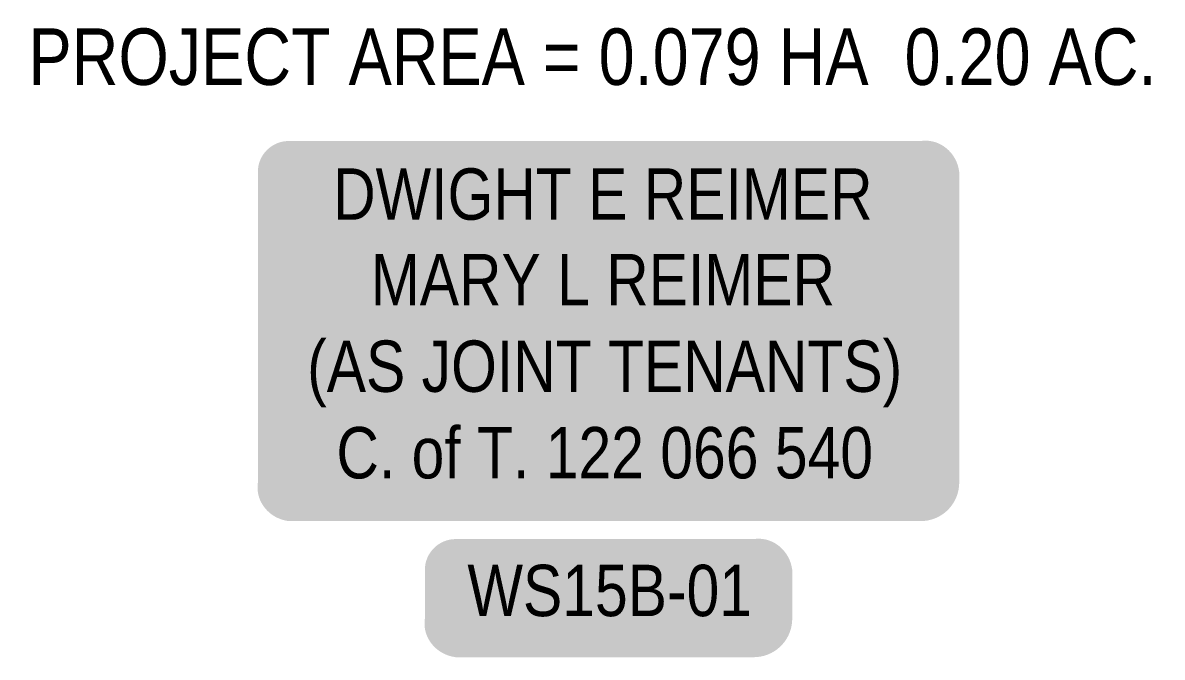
# Model space of a CAD drawing. Extents: x 72365 to 80261, y 6000112 to 6008999.
# Drawn here: x 73049.9 to 73271.7, y 6001621.1 to 6001744.6 of the extents above; entities that cross this region are included whole.
import ezdxf

# ---------------------------------------------------------------- set-up
doc = ezdxf.new("R2010")
doc.units = 0
doc.header["$LTSCALE"] = 5
for name, color, linetype in [('AS-OWNER', 7, 'Continuous'), ('L-AREAREQUIRED', 7, 'Continuous'), ('P-APEX RECON-LINE LIST', 240, 'Continuous')]:
    doc.layers.add(name, color=color, linetype=linetype)
doc.styles.add('100L', font='ARIALN.TTF', dxfattribs={"height": 2})
doc.styles.add('80', font='ARIALN.TTF', dxfattribs={"height": 10})

# ---------------------------------------------------------------- blocks, each defined once
blk = doc.blocks.new('*U408')
at = {"true_color": 0xffffa8}
h = blk.add_hatch(color=51, dxfattribs=at)
edge = h.paths.add_edge_path()
edge.add_line((-29, -11.5), (29, -11.5))
edge.add_arc((29, -5.5), 6, 270, 360)
edge.add_line((35, -5.5), (35, 4))
edge.add_arc((29, 4), 6, 0, 90)
edge.add_line((29, 10), (-29, 10))
edge.add_arc((-29, 4), 6, 90, 180)
edge.add_line((-35, 4), (-35, -5.5))
edge.add_arc((-29, -5.5), 6, 180, 270)
at = {"color": 240, "flags": 128}
blk.add_lwpolyline([(-29, -11.5, 3, 3, 0), (29, -11.5, 3, 3, 0.414214), (35, -5.5, 3, 3, 0), (35, 4, 3, 0, 0.414214), (29, 10, 0, 0, 0), (-29, 10, 0, 0, 0.414214), (-35, 4, 0, 0, 0), (-35, -5.5, 0, 3, 0.414214)], format="xyseb", close=True, dxfattribs=at)
for points in [[(-21.42, -2.12, 0, 10, 0), (0, 0, 5, 5, 0)], [(21, -3.69, 0, 10, 0), (0, 0, 5, 5, 0)]]:
    blk.add_lwpolyline(points, format="xyseb", dxfattribs=at)
at = {"color": 4, "style": '80'}
blk.add_attdef('OTHER_001', (-14.7, -5), '', height=10, dxfattribs=at)
blk = doc.blocks.new('*U436')
h = blk.add_hatch(color=59)
edge = h.paths.add_edge_path()
edge.add_line((-61.5, -37), (61.5, -37))
edge.add_arc((61.5, -31), 6, 270, 360)
edge.add_line((67.5, -31), (67.5, 29.5))
edge.add_arc((61.5, 29.5), 6, 0, 90)
edge.add_line((61.5, 35.5), (-61.5, 35.5))
edge.add_arc((-61.5, 29.5), 6, 90, 180)
edge.add_line((-67.5, 29.5), (-67.5, -31))
edge.add_arc((-61.5, -31), 6, 180, 270)
at = {"color": 1, "flags": 128}
blk.add_lwpolyline([(-61.5, -37, 3, 3, 0), (61.5, -37, 3, 3, 0.414214), (67.5, -31, 3, 3, 0), (67.5, 29.5, 3, 0, 0.414214), (61.5, 35.5, 0, 0, 0), (-61.5, 35.5, 0, 0, 0.414214), (-67.5, 29.5, 0, 0, 0), (-67.5, -31, 0, 3, 0.414214)], format="xyseb", close=True, dxfattribs=at)
blk.add_lwpolyline([(-46.32, -15.58, 0, 7.5, 0), (0, 0, 0, 0, 0)], format="xyseb", dxfattribs=at)
at = {"color": 1, "style": '80'}
blk.add_attdef('ENTER_TEXT_001', (-35.99, -5), '', height=10, dxfattribs=at)

msp = doc.modelspace()

# ---------------------------------------------------------------- block references
at = {"layer": 'AS-OWNER'}
ref = msp.add_blockref('*U436', (73163.208, 6001686.079), dxfattribs=at)
ref.add_attrib('ENTER_TEXT_001', 'DWIGHT E REIMER', (73110.357, 6001706.253), dxfattribs={"layer": '0', "color": 1, "height": 10, "style": '80'})
ref.add_attrib('ENTER_TEXT_002', 'MARY L REIMER', (73117.672, 6001689.587), dxfattribs={"layer": '0', "color": 1, "height": 10, "style": '80'})
ref.add_attrib('ENTER_TEXT_003', '(AS JOINT TENANTS)', (73105.299, 6001672.743), dxfattribs={"layer": '0', "color": 1, "height": 10, "style": '80'})
ref.add_attrib('ENTER_TEXT_004', 'C. of T. 122 066 540', (73110.988, 6001655.899), dxfattribs={"layer": '0', "color": 1, "height": 10, "style": '80'})
at = {"layer": 'P-APEX RECON-LINE LIST'}
ref = msp.add_blockref('*U408', (73163.208, 6001634.084), dxfattribs=at)
ref.add_attrib('OTHER_001', 'WS15B-01', (73136.496, 6001629.08), dxfattribs={"layer": '0', "color": 4, "height": 10, "style": '80'})

# ---------------------------------------------------------------- texts
at = {"layer": 'L-AREAREQUIRED', "color": 5, "insert": (73160.832, 6001743.499), "char_height": 11, "width": 219.5648, "attachment_point": 2, "style": '100L', "bg_fill": 3, "box_fill_scale": 1.1, "bg_fill_color": 256, "bg_fill_transparency": 0}
msp.add_mtext('PROJECT AREA = 0.079 HA  0.20 AC.', dxfattribs=at)

doc.saveas('drawing.dxf')
